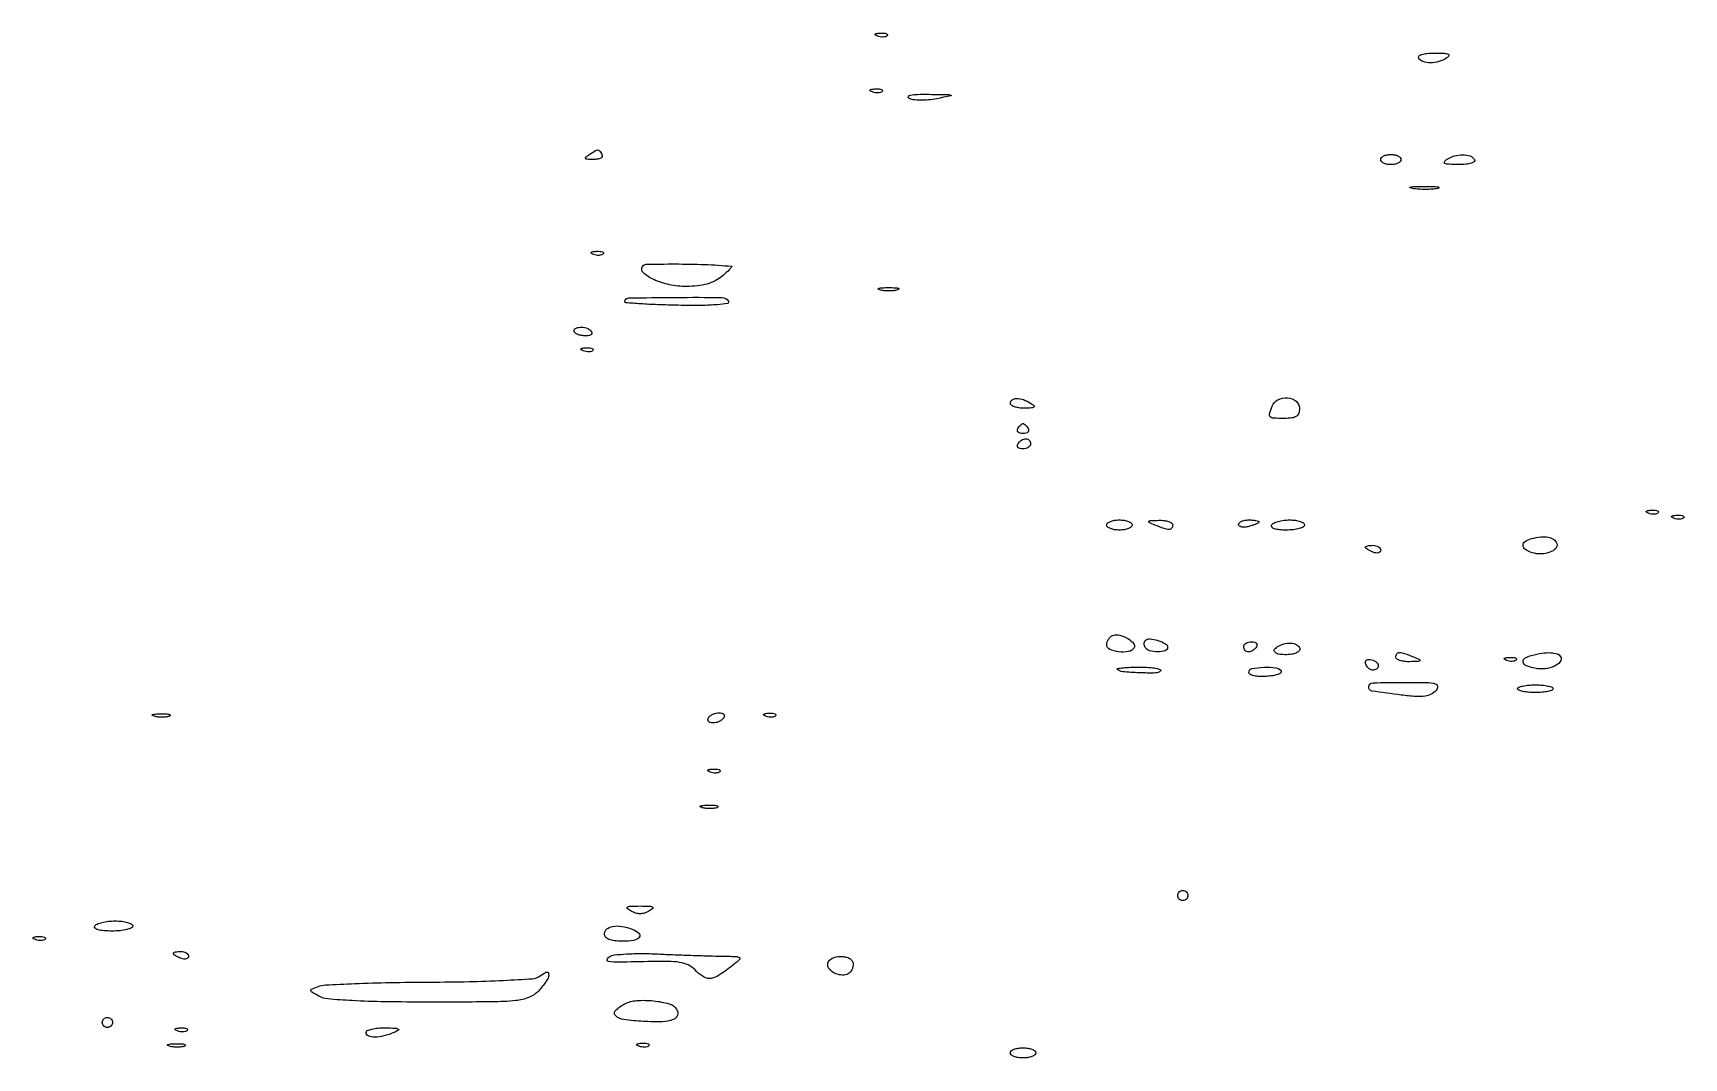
# Model space of a CAD drawing. Extents: x 0 to 1897, y 0 to 3427.
# Drawn here: x 986.3 to 1311.8, y 1966 to 2167.9 of the extents above; entities that cross this region are included whole.
import ezdxf

# ---------------------------------------------------------------- set-up
doc = ezdxf.new("R2010")
doc.units = 0
doc.header["$MEASUREMENT"] = 0

msp = doc.modelspace()

# ---------------------------------------------------------------- linework, layer by layer
for points in [[(1154.729167, 2167.395833, -0.126455), (1154.402231, 2167.202593, -0.060344), (1153.916927, 2167.123424, -0.05415), (1153.359369, 2167.160852, -0.051402), (1152.8125, 2167.316886, -0.054073), (1152.395823, 2167.538436, -0.470617), (1152.37858, 2167.720685, -0.168741), (1152.670344, 2167.862007, -0.018894), (1153.416667, 2167.921053, -0.028489), (1154.112848, 2167.910055, -0.077125), (1154.592839, 2167.799335, -0.208169), (1154.77538, 2167.614691, -0.296942)], [(1265, 2163, -0.071118), (1263.467665, 2162.294014, -0.072562), (1261.809534, 2162.052105, -0.084249), (1260.377549, 2162.295118, -0.171919), (1259.5, 2163, -0.353927), (1259.550877, 2163.399201, -0.11662), (1260.098287, 2163.721045, -0.054884), (1261.170669, 2163.926903, -0.021008), (1262.690983, 2163.984687, -0.010352), (1264.528437, 2163.93925, -0.089658), (1265.323367, 2163.757927, -0.454106), (1265.426329, 2163.442127, -0.115435)], [(1153.729167, 2156.395833, -0.126455), (1153.402231, 2156.202593, -0.060344), (1152.916927, 2156.123424, -0.05415), (1152.359369, 2156.160852, -0.051402), (1151.8125, 2156.316886, -0.054073), (1151.395823, 2156.538436, -0.470617), (1151.37858, 2156.720685, -0.168741), (1151.670344, 2156.862007, -0.018894), (1152.416667, 2156.921053, -0.028489), (1153.112848, 2156.910055, -0.077125), (1153.592839, 2156.799335, -0.208169), (1153.77538, 2156.614691, -0.296942)], [(1164.5, 2154.990128, -0.025223), (1162.858614, 2154.755276, -0.026771), (1161.234375, 2154.693279, -0.027671), (1159.840693, 2154.791986, -0.099522), (1159, 2155.074719, -0.417726), (1158.910891, 2155.414344, -0.214044), (1159.307559, 2155.694115, -0.042062), (1160.685197, 2155.844148, -0.009946), (1163, 2155.854592, -0.000699), (1166.896975, 2155.789206, -0.126834), (1167.286515, 2155.68119, -0.691223), (1167.263313, 2155.538902, -0.001745)], [(1098.5, 2144, -0.229941), (1098.538683, 2143.620381, -0.175006), (1098.266583, 2143.295345, -0.092833), (1097.660528, 2143.079473, -0.040942), (1096.809017, 2143.015313, -0.011265), (1095.59016, 2143.050865, -0.210879), (1095.255355, 2143.219823, -0.418214), (1095.283036, 2143.483883, -0.025105), (1096, 2144, -0.006588), (1097.248743, 2144.78387, -0.137706), (1097.669081, 2144.901875, -0.235263), (1097.993465, 2144.740301, -0.023248)], [(1256, 2143, -0.191087), (1255.848523, 2142.618118, -0.088204), (1255.4125, 2142.29375, -0.068025), (1254.765418, 2142.073693, -0.048028), (1254, 2142, -0.048028), (1253.234582, 2142.073693, -0.068025), (1252.5875, 2142.29375, -0.088204), (1252.151477, 2142.618118, -0.191087), (1252, 2143, -0.191087), (1252.151477, 2143.381882, -0.088204), (1252.5875, 2143.70625, -0.068025), (1253.234582, 2143.926307, -0.048028), (1254, 2144, -0.048028), (1254.765418, 2143.926307, -0.068025), (1255.4125, 2143.70625, -0.088204), (1255.848523, 2143.381882, -0.191087)], [(1270.5, 2143, -0.353927), (1270.449123, 2142.600799, -0.11662), (1269.901713, 2142.278955, -0.054884), (1268.829331, 2142.073097, -0.021008), (1267.309017, 2142.015313, -0.010352), (1265.471563, 2142.06075, -0.089658), (1264.676633, 2142.242073, -0.454106), (1264.573671, 2142.557873, -0.115435), (1265, 2143, -0.071118), (1266.532335, 2143.705986, -0.072562), (1268.190466, 2143.947895, -0.084249), (1269.622451, 2143.704882, -0.171919)], [(1263.26375, 2137.296069, -0.031163), (1262.209518, 2137.160023, -0.015827), (1260.872547, 2137.114038, -0.015659), (1259.485188, 2137.153707, -0.022548), (1258.26375, 2137.282419, -0.075924), (1257.761725, 2137.438612, -0.720633), (1257.780601, 2137.581582, -0.040183), (1258.711719, 2137.684722, -0.006817), (1260.5, 2137.713986, -0.00738), (1262.29708, 2137.692368, -0.030832), (1263.374351, 2137.596853, -0.49082), (1263.455688, 2137.450815, -0.248898)], [(1098.729167, 2124.395833, -0.126455), (1098.402231, 2124.202593, -0.060344), (1097.916927, 2124.123424, -0.05415), (1097.359369, 2124.160852, -0.051402), (1096.8125, 2124.316886, -0.054073), (1096.395823, 2124.538436, -0.470617), (1096.37858, 2124.720685, -0.168741), (1096.670344, 2124.862007, -0.018894), (1097.416667, 2124.921053, -0.028489), (1098.112848, 2124.910055, -0.077125), (1098.592839, 2124.799335, -0.208169), (1098.77538, 2124.614691, -0.296942)], [(1124, 2121.979955, -0.586068), (1124.058406, 2121.848408, -0.025929), (1123.659645, 2121.369392, -0.021647), (1123.010215, 2120.725083, -0.010891), (1122.139216, 2119.966731, -0.058033), (1120.804749, 2119.094992, -0.047495), (1119.213504, 2118.481829, -0.0414), (1117.329007, 2118.119154, -0.02685), (1115.111722, 2118, -0.051789), (1111.789299, 2118.345053, -0.055725), (1108.694084, 2119.364955, -0.07468), (1106.657846, 2120.695322, -0.364055), (1106.473879, 2121.957736, -0.256168), (1107.226235, 2122.384193, -0.003214), (1112.928265, 2122.428071, -0.009777), (1118.7833, 2122.320991, -0.013721)], [(1123.421212, 2115.127482, -0.527104), (1123.219886, 2114.672528, -0.024829), (1121.250212, 2114.406312, -0.019371), (1118.145037, 2114.2635, -0.006211), (1113.527501, 2114.287511, -0.004719), (1109.490852, 2114.396761, -0.007846), (1106.092453, 2114.574275, -0.002457), (1103.20182, 2114.785064, -0.391633), (1103, 2115.003208, -0.408892), (1103.715989, 2115.73235, -0.003029), (1112.970211, 2115.844743, -0.003489), (1122.161112, 2115.836547, -0.257834)], [(1156.75, 2117.310674, -0.039571), (1155.952734, 2117.168469, -0.024357), (1155, 2117.122029, -0.024357), (1154.047266, 2117.168469, -0.039571), (1153.25, 2117.310674, -0.161593), (1152.99086, 2117.478988, -0.542911), (1153.042187, 2117.633659, -0.052887), (1153.748017, 2117.740287, -0.011065), (1155, 2117.767997, -0.011065), (1156.251983, 2117.740287, -0.052887), (1156.957813, 2117.633659, -0.542911), (1157.00914, 2117.478988, -0.161593)], [(1096.462596, 2109.060521, -0.216944), (1096.505932, 2108.719246, -0.194874), (1096.278817, 2108.441747, -0.101175), (1095.756785, 2108.28122, -0.042988), (1095.021613, 2108.273325, -0.036752), (1094.247517, 2108.389255, -0.053275), (1093.593849, 2108.612114, -0.06752), (1093.144634, 2108.899958, -0.219973), (1093, 2109.212804, -0.308169), (1093.399217, 2109.799017, -0.105138), (1094.467863, 2109.97757, -0.085627), (1095.693505, 2109.710192, -0.159224)], [(1096.729167, 2105.395833, -0.126455), (1096.402231, 2105.202593, -0.060344), (1095.916927, 2105.123424, -0.05415), (1095.359369, 2105.160852, -0.051402), (1094.8125, 2105.316886, -0.054073), (1094.395823, 2105.538436, -0.470617), (1094.37858, 2105.720685, -0.168741), (1094.670344, 2105.862007, -0.018894), (1095.416667, 2105.921053, -0.028489), (1096.112848, 2105.910055, -0.077125), (1096.592839, 2105.799335, -0.208169), (1096.77538, 2105.614691, -0.296942)], [(1183, 2095, -0.043106), (1183.628119, 2094.512621, -0.461139), (1183.616929, 2094.228862, -0.155556), (1183.150937, 2094.054211, -0.011096), (1181.75, 2094.015313, -0.03458), (1180.696678, 2094.082357, -0.052836), (1179.807812, 2094.298248, -0.069028), (1179.19699, 2094.617555, -0.242407), (1179, 2095, -0.251537), (1179.363212, 2095.676305, -0.147327), (1180.2663, 2095.948307, -0.089354), (1181.582896, 2095.711128, -0.05437)], [(1236, 2094, -0.081208), (1235.840542, 2093.024683, -0.166173), (1235.375, 2092.416667, -0.116834), (1234.500917, 2092.092253, -0.030703), (1233, 2092, -0.010972), (1230.872675, 2092.046689, -0.188887), (1230.247786, 2092.323697, -0.270588), (1230.100267, 2092.897501, -0.022386), (1230.606989, 2094.418213, -0.189088), (1231.755108, 2095.67518, -0.134363), (1233.649441, 2096.038976, -0.148957), (1235.331506, 2095.380496, -0.229382)], [(1182.5, 2090, -0.146489), (1182.602013, 2089.620597, -0.191582), (1182.461189, 2089.29375, -0.134005), (1182.074636, 2089.072951, -0.063222), (1181.5, 2089, -0.063222), (1180.925364, 2089.072951, -0.134005), (1180.538811, 2089.29375, -0.191582), (1180.397987, 2089.620597, -0.146489), (1180.5, 2090, -0.025622), (1180.764631, 2090.382847, -0.032351), (1181.048689, 2090.70625, -0.033983), (1181.313296, 2090.937141, -0.163822), (1181.5, 2091, -0.163822), (1181.686704, 2090.937141, -0.033983), (1181.951311, 2090.70625, -0.032351), (1182.235369, 2090.382847, -0.025622)], [(1183, 2087, -0.153634), (1182.879982, 2086.618621, -0.097988), (1182.542039, 2086.29375, -0.080552), (1182.037096, 2086.074545, -0.062283), (1181.440983, 2086, -0.066118), (1180.889346, 2086.073267, -0.138808), (1180.521475, 2086.29375, -0.191142), (1180.392057, 2086.620352, -0.139169), (1180.5, 2087, -0.06081), (1180.806203, 2087.382515, -0.051032), (1181.2129, 2087.70625, -0.053229), (1181.653442, 2087.926698, -0.089642), (1182.059017, 2088, -0.105429), (1182.418051, 2087.923444, -0.099231), (1182.723586, 2087.70625, -0.096318), (1182.928382, 2087.381732, -0.092995)], [(1306.729167, 2073.395833, -0.126455), (1306.402231, 2073.202593, -0.060344), (1305.916927, 2073.123424, -0.05415), (1305.359369, 2073.160852, -0.051402), (1304.8125, 2073.316886, -0.054073), (1304.395823, 2073.538436, -0.470617), (1304.37858, 2073.720685, -0.168741), (1304.670344, 2073.862007, -0.018894), (1305.416667, 2073.921053, -0.028489), (1306.112848, 2073.910055, -0.077125), (1306.592839, 2073.799335, -0.208169), (1306.77538, 2073.614691, -0.296942)], [(1203, 2071, -0.226478), (1202.817169, 2070.617064, -0.074992), (1202.265625, 2070.29375, -0.057076), (1201.457356, 2070.073116, -0.038131), (1200.5, 2070, -0.038131), (1199.542644, 2070.073116, -0.057076), (1198.734375, 2070.29375, -0.074992), (1198.182831, 2070.617064, -0.226478), (1198, 2071, -0.226478), (1198.182831, 2071.382936, -0.074992), (1198.734375, 2071.70625, -0.057076), (1199.542644, 2071.926884, -0.038131), (1200.5, 2072, -0.038131), (1201.457356, 2071.926884, -0.057076), (1202.265625, 2071.70625, -0.074992), (1202.817169, 2071.382936, -0.226478)], [(1211, 2071, -0.163981), (1210.78941, 2070.375152, -0.234317), (1210.274268, 2070.119714, -0.087053), (1209.28872, 2070.292613, -0.014632), (1207.5, 2071, -0.009027), (1206.343561, 2071.521868, -0.485414), (1206.296589, 2071.727088, -0.215481), (1206.584787, 2071.872581, -0.004372), (1208.25, 2071.929715, -0.034583), (1209.303371, 2071.883773, -0.053373), (1210.192188, 2071.685604, -0.070412), (1210.802156, 2071.37836, -0.24567)], [(1228, 2071.616631, -0.269386), (1227.897136, 2071.439563, -0.023188), (1227.4125, 2071.192243, -0.025621), (1226.766387, 2070.938458, -0.016817), (1226, 2070.710251, -0.040966), (1225.233678, 2070.575635, -0.070464), (1224.5875, 2070.607123, -0.106581), (1224.157535, 2070.789795, -0.24384), (1224, 2071.09362, -0.206609), (1224.149557, 2071.440102, -0.082769), (1224.5875, 2071.733751, -0.063112), (1225.234359, 2071.933456, -0.043375), (1226, 2072, -0.018041), (1226.766644, 2071.972329, -0.029316), (1227.4125, 2071.887385, -0.029396), (1227.890445, 2071.766282, -0.326917)], [(1237, 2071, -0.280045), (1236.76549, 2070.614137, -0.051215), (1235.954539, 2070.29375, -0.04194), (1234.804739, 2070.07252, -0.02657), (1233.440983, 2070, -0.023007), (1232.033693, 2070.06479, -0.059005), (1231.038303, 2070.276831, -0.125298), (1230.538053, 2070.602477, -0.336396), (1230.5, 2071, -0.146547), (1230.934161, 2071.385578, -0.040338), (1231.8004, 2071.70625, -0.037109), (1232.887885, 2071.926388, -0.031397), (1234.059017, 2072, -0.032276), (1235.18562, 2071.9272, -0.049716), (1236.136086, 2071.70625, -0.064068), (1236.793368, 2071.384097, -0.251914)], [(1311.729167, 2072.395833, -0.126455), (1311.402231, 2072.202593, -0.060344), (1310.916927, 2072.123424, -0.05415), (1310.359369, 2072.160852, -0.051402), (1309.8125, 2072.316886, -0.054073), (1309.395823, 2072.538436, -0.470617), (1309.37858, 2072.720685, -0.168741), (1309.670344, 2072.862007, -0.018894), (1310.416667, 2072.921053, -0.028489), (1311.112848, 2072.910055, -0.077125), (1311.592839, 2072.799335, -0.208169), (1311.77538, 2072.614691, -0.296942)], [(1252, 2066.031385, -0.184534), (1251.877514, 2065.710807, -0.147206), (1251.559375, 2065.516384, -0.100118), (1251.074366, 2065.488865, -0.055937), (1250.5, 2065.638374, -0.02136), (1249.925442, 2065.887494, -0.030395), (1249.440625, 2066.160341, -0.030693), (1249.087111, 2066.420671, -0.222225), (1249, 2066.606989, -0.289661), (1249.096084, 2066.758929, -0.046727), (1249.440625, 2066.884553, -0.039339), (1249.925176, 2066.971531, -0.024748), (1250.5, 2067, -0.062722), (1251.073532, 2066.92777, -0.08088), (1251.559375, 2066.715469, -0.098158), (1251.884506, 2066.400789, -0.152681)], [(1286.709398, 2067.373207, -0.272398), (1286.501034, 2066.398085, -0.117506), (1285.3589, 2065.625977, -0.084937), (1283.625124, 2065.29066, -0.082413), (1281.859123, 2065.544713, -0.068261), (1280.520578, 2066.18084, -0.242482), (1280.066943, 2066.982279, -0.266068), (1280.47092, 2067.756729, -0.077334), (1281.75, 2068.321113, -0.040197), (1283.549602, 2068.65014, -0.072462), (1285.044604, 2068.584041, -0.100093), (1286.121174, 2068.143553, -0.166905)], [(1203.3763, 2046.799849, -0.21454), (1202.302708, 2046.073925, -0.071649), (1200.362776, 2046.017994, -0.076825), (1198.591656, 2046.503551, -0.295657), (1198, 2047.416667, -0.081125), (1198.093637, 2047.989986, -0.068229), (1198.367188, 2048.542064, -0.069626), (1198.772222, 2048.989853, -0.092422), (1199.25, 2049.258446, -0.148352), (1200.564633, 2049.302194, -0.069125), (1202.151448, 2048.632569, -0.080565), (1203.3079, 2047.662186, -0.327359)], [(1210, 2046.883369, -0.33148), (1209.519978, 2046.23887, -0.071444), (1208.055692, 2046.020825, -0.064519), (1206.456189, 2046.219672, -0.193533), (1205.586203, 2046.86052, -0.0681), (1205.422641, 2047.229171, -0.070314), (1205.366497, 2047.62416, -0.077394), (1205.422279, 2047.984275, -0.119879), (1205.585091, 2048.251758, -0.22408), (1206.47499, 2048.571081, -0.051094), (1208.086666, 2048.246966, -0.051468), (1209.569673, 2047.614004, -0.272604)], [(1227.5, 2047, -0.06081), (1227.193797, 2046.617485, -0.051032), (1226.7871, 2046.29375, -0.053229), (1226.346558, 2046.073302, -0.089642), (1225.940983, 2046, -0.105429), (1225.581949, 2046.076556, -0.099231), (1225.276414, 2046.29375, -0.096318), (1225.071618, 2046.618268, -0.092995), (1225, 2047, -0.153634), (1225.120018, 2047.381379, -0.097988), (1225.457961, 2047.70625, -0.080552), (1225.962904, 2047.925455, -0.062283), (1226.559017, 2048, -0.066118), (1227.110654, 2047.926733, -0.138808), (1227.478525, 2047.70625, -0.191142), (1227.607943, 2047.379648, -0.139169)], [(1236.056485, 2046.5, -0.216781), (1235.857091, 2046.113302, -0.069796), (1235.286316, 2045.780101, -0.054788), (1234.465893, 2045.54457, -0.037904), (1233.503663, 2045.453534, -0.043347), (1231.862073, 2045.56547, -0.210995), (1231.095713, 2046.057345, -0.379494), (1231.18711, 2046.700712, -0.078373), (1232.25, 2047.349228, -0.067269), (1233.588345, 2047.701081, -0.085773), (1234.860748, 2047.639475, -0.119496), (1235.748426, 2047.20258, -0.235378)], [(1251.425158, 2042.878903, -0.209036), (1250.801327, 2042.447445, -0.160177), (1249.969556, 2042.551715, -0.13568), (1249.262587, 2043.161933, -0.148325), (1249, 2044.027632, -0.197116), (1249.122304, 2044.325812, -0.143728), (1249.438938, 2044.5016, -0.094863), (1249.921921, 2044.517132, -0.052397), (1250.494256, 2044.36383, -0.065363), (1251.023704, 2044.076686, -0.09613), (1251.38409, 2043.691106, -0.122565), (1251.521435, 2043.271104, -0.157716)], [(1258.5, 2045, -0.009027), (1259.656439, 2044.478132, -0.485414), (1259.703411, 2044.272912, -0.215481), (1259.415213, 2044.127419, -0.004372), (1257.75, 2044.070285, -0.034583), (1256.696629, 2044.116227, -0.053373), (1255.807812, 2044.314396, -0.070412), (1255.197844, 2044.62164, -0.24567), (1255, 2045, -0.163981), (1255.21059, 2045.624848, -0.234317), (1255.725732, 2045.880286, -0.087053), (1256.71128, 2045.707387, -0.014632)], [(1278.729167, 2044.395833, -0.126455), (1278.402231, 2044.202593, -0.060344), (1277.916927, 2044.123424, -0.05415), (1277.359369, 2044.160852, -0.051402), (1276.8125, 2044.316886, -0.054073), (1276.395823, 2044.538436, -0.470617), (1276.37858, 2044.720685, -0.168741), (1276.670344, 2044.862007, -0.018894), (1277.416667, 2044.921053, -0.028489), (1278.112848, 2044.910055, -0.077125), (1278.592839, 2044.799335, -0.208169), (1278.77538, 2044.614691, -0.296942)], [(1287.462015, 2045.06146, -0.312796), (1287.410317, 2044.082001, -0.12233), (1286.2912, 2043.19846, -0.080262), (1284.410677, 2042.688778, -0.073476), (1282.404666, 2042.773473, -0.049047), (1280.720104, 2043.270484, -0.23767), (1280.082868, 2043.998209, -0.33246), (1280.386519, 2044.738162, -0.071081), (1281.75, 2045.310674, -0.024377), (1283.858495, 2045.753182, -0.050474), (1285.536567, 2045.849373, -0.07075), (1286.758299, 2045.620907, -0.174512)], [(1208.61303, 2042.279696, -0.194569), (1207.588199, 2041.845122, -0.013366), (1204.376019, 2041.877263, -0.014137), (1201.181133, 2042.085253, -0.171694), (1200.083333, 2042.593191, -0.621628), (1200.135607, 2042.75363, -0.012909), (1201.208854, 2042.8805, -0.015052), (1202.674562, 2042.971116, -0.007911), (1204.5, 2043, -0.014028), (1206.305633, 2042.94933, -0.029323), (1207.701952, 2042.788411, -0.046346), (1208.553043, 2042.55653, -0.545515)], [(1232.376371, 2042.200036, -0.394233), (1232.311707, 2041.87685, -0.07137), (1231.7164, 2041.567098, -0.04464), (1230.718575, 2041.31438, -0.022901), (1229.435388, 2041.16871, -0.028339), (1228.118918, 2041.154778, -0.045708), (1227.009145, 2041.308263, -0.058926), (1226.23533, 2041.587661, -0.283926), (1226, 2041.968674, -0.357403), (1226.605158, 2042.707137, -0.0404), (1228.914891, 2042.97867, -0.039902), (1231.325845, 2042.873743, -0.227289)], [(1262.924861, 2038.409463, -0.101771), (1261.98247, 2037.654797, -0.085221), (1260.757437, 2037.272688, -0.050555), (1258.960279, 2037.216421, -0.012849), (1256.052416, 2037.494741, -0.008356), (1250.272747, 2038.296443, -0.411901), (1249.647915, 2039.144821, -0.362766), (1250.50029, 2039.904795, -0.008037), (1256.422445, 2040, -0.004237), (1261.059535, 2039.960706, -0.055795), (1262.758186, 2039.741355, -0.329219), (1263.191317, 2039.221675, -0.190104)], [(1286, 2038.75, -0.314762), (1285.796162, 2038.458283, -0.034996), (1284.971875, 2038.220313, -0.032598), (1283.841518, 2038.054191, -0.020189), (1282.5, 2038, -0.020189), (1281.158482, 2038.054191, -0.032598), (1280.028125, 2038.220313, -0.034996), (1279.203838, 2038.458283, -0.314762), (1279, 2038.75, -0.314762), (1279.203838, 2039.041717, -0.034996), (1280.028125, 2039.279687, -0.032598), (1281.158482, 2039.445809, -0.020189), (1282.5, 2039.5, -0.020189), (1283.841518, 2039.445809, -0.032598), (1284.971875, 2039.279687, -0.034996), (1285.796162, 2039.041717, -0.314762)], [(1013.269032, 2033.344063, -0.06278), (1012.671085, 2033.185595, -0.030339), (1011.880008, 2033.127736, -0.029507), (1011.036634, 2033.167106, -0.037336), (1010.269032, 2033.307009, -0.087174), (1009.883358, 2033.48334, -0.597527), (1009.900903, 2033.643467, -0.080377), (1010.431793, 2033.764444, -0.012823), (1011.5, 2033.805051, -0.014395), (1012.580113, 2033.787295, -0.052471), (1013.257153, 2033.684921, -0.333666), (1013.386009, 2033.52287, -0.31318)], [(1122.5, 2033, -0.091204), (1122.153536, 2032.617096, -0.053126), (1121.622888, 2032.29375, -0.050746), (1121.00158, 2032.074178, -0.059645), (1120.381966, 2032, -0.069308), (1119.853366, 2032.073627, -0.14379), (1119.504138, 2032.29375, -0.190139), (1119.386134, 2032.620091, -0.131946), (1119.5, 2033, -0.091204), (1119.846464, 2033.382904, -0.053126), (1120.377112, 2033.70625, -0.050746), (1120.99842, 2033.925822, -0.059645), (1121.618034, 2034, -0.069308), (1122.146634, 2033.926373, -0.14379), (1122.495862, 2033.70625, -0.190139), (1122.613866, 2033.379909, -0.131946)], [(1132.729167, 2033.395833, -0.126455), (1132.402231, 2033.202593, -0.060344), (1131.916927, 2033.123424, -0.05415), (1131.359369, 2033.160852, -0.051402), (1130.8125, 2033.316886, -0.054073), (1130.395823, 2033.538436, -0.470617), (1130.37858, 2033.720685, -0.168741), (1130.670344, 2033.862007, -0.018894), (1131.416667, 2033.921053, -0.028489), (1132.112848, 2033.910055, -0.077125), (1132.592839, 2033.799335, -0.208169), (1132.77538, 2033.614691, -0.296942)], [(1121.729167, 2022.395833, -0.126455), (1121.402231, 2022.202593, -0.060344), (1120.916927, 2022.123424, -0.05415), (1120.359369, 2022.160852, -0.051402), (1119.8125, 2022.316886, -0.054073), (1119.395823, 2022.538436, -0.470617), (1119.37858, 2022.720685, -0.168741), (1119.670344, 2022.862007, -0.018894), (1120.416667, 2022.921053, -0.028489), (1121.112848, 2022.910055, -0.077125), (1121.592839, 2022.799335, -0.208169), (1121.77538, 2022.614691, -0.296942)], [(1121.269032, 2015.344063, -0.06278), (1120.671085, 2015.185595, -0.030339), (1119.880008, 2015.127736, -0.029507), (1119.036634, 2015.167106, -0.037336), (1118.269032, 2015.307009, -0.087174), (1117.883358, 2015.48334, -0.597527), (1117.900903, 2015.643467, -0.080377), (1118.431793, 2015.764444, -0.012823), (1119.5, 2015.805051, -0.014395), (1120.580113, 2015.787295, -0.052471), (1121.257153, 2015.684921, -0.333666), (1121.386009, 2015.52287, -0.31318)], [(1214, 1998, -0.099038), (1213.923658, 1997.618362, -0.097945), (1213.70625, 1997.29375, -0.097945), (1213.381638, 1997.076342, -0.099038), (1213, 1997, -0.099038), (1212.618362, 1997.076342, -0.097945), (1212.29375, 1997.29375, -0.097945), (1212.076342, 1997.618362, -0.099038), (1212, 1998, -0.099038), (1212.076342, 1998.381638, -0.097945), (1212.29375, 1998.70625, -0.097945), (1212.618362, 1998.923658, -0.099038), (1213, 1999, -0.099038), (1213.381638, 1998.923658, -0.097945), (1213.70625, 1998.70625, -0.097945), (1213.923658, 1998.381638, -0.099038)], [(1107.75, 1994.919901, -0.056781), (1106.866815, 1994.531862, -0.075275), (1106, 1994.40062, -0.075275), (1105.133185, 1994.531862, -0.056781), (1104.25, 1994.919901, -0.041508), (1103.494471, 1995.448383, -0.520875), (1103.518836, 1995.741377, -0.125099), (1104.112918, 1995.911248, -0.007401), (1106, 1995.939183, -0.007401), (1107.887082, 1995.911248, -0.125099), (1108.481164, 1995.741377, -0.520875), (1108.505529, 1995.448383, -0.041508)], [(1006, 1992, -0.297764), (1005.746916, 1991.612706, -0.042932), (1004.807664, 1991.29375, -0.03716), (1003.496569, 1991.072375, -0.02325), (1001.940983, 1991, -0.019531), (1000.311372, 1991.063682, -0.051222), (999.16126, 1991.273526, -0.106919), (998.562569, 1991.597376, -0.369423), (998.5, 1992, -0.159713), (998.95866, 1992.386693, -0.035556), (999.947275, 1992.70625, -0.033489), (1001.196361, 1992.926586, -0.026918), (1002.559017, 1993, -0.027497), (1003.877484, 1992.927436, -0.043243), (1004.989211, 1992.70625, -0.053437), (1005.770364, 1992.385522, -0.275259)], [(1104.418213, 1991.393011, -0.082455), (1105.776173, 1990.595632, -0.408433), (1105.856052, 1989.797912, -0.188217), (1104.769778, 1989.171609, -0.037749), (1102.5, 1989, -0.025511), (1100.895967, 1989.081893, -0.075863), (1099.833333, 1989.357143, -0.129352), (1099.226074, 1989.830552, -0.164293), (1099, 1990.5, -0.235277), (1099.454694, 1991.412804, -0.121378), (1100.656449, 1991.927886, -0.081117), (1102.425194, 1991.930481, -0.051544)], [(988.729167, 1989.395833, -0.126455), (988.402231, 1989.202593, -0.060344), (987.916927, 1989.123424, -0.05415), (987.359369, 1989.160852, -0.051402), (986.8125, 1989.316886, -0.054073), (986.395823, 1989.538436, -0.470617), (986.37858, 1989.720685, -0.168741), (986.670344, 1989.862007, -0.018894), (987.416667, 1989.921053, -0.028489), (988.112848, 1989.910055, -0.077125), (988.592839, 1989.799335, -0.208169), (988.77538, 1989.614691, -0.296942)], [(1017, 1986.031385, -0.184534), (1016.877514, 1985.710807, -0.147206), (1016.559375, 1985.516384, -0.100118), (1016.074366, 1985.488865, -0.055937), (1015.5, 1985.638374, -0.02136), (1014.925442, 1985.887494, -0.030395), (1014.440625, 1986.160341, -0.030693), (1014.087111, 1986.420671, -0.222225), (1014, 1986.606989, -0.289661), (1014.096084, 1986.758929, -0.046727), (1014.440625, 1986.884553, -0.039339), (1014.925176, 1986.971531, -0.024748), (1015.5, 1987, -0.062722), (1016.073532, 1986.92777, -0.08088), (1016.559375, 1986.715469, -0.098158), (1016.884506, 1986.400789, -0.152681)], [(1122, 1986.060175, -0.004424), (1124.891432, 1985.999089, -0.137885), (1125.567831, 1985.786876, -0.482017), (1125.605149, 1985.392832, -0.024906), (1124.5, 1984.429191, -0.017674), (1121.68377, 1982.367382, -0.103465), (1119.996294, 1981.672916, -0.17662), (1118.627841, 1981.901366, -0.07658), (1117.157712, 1983.061091, 0.071163), (1115.83244, 1984.129911, 0.080234), (1114.312398, 1984.730833, 0.048578), (1112.122963, 1984.993214, 0.010888), (1108.359845, 1984.994781, -0.001583), (1101.801695, 1984.875465, -0.032047), (1099.814195, 1984.973025, -0.448197), (1099.537652, 1985.364539, -0.197254), (1099.95307, 1985.949834, -0.114918), (1100.93217, 1986.290911, -0.012337), (1103.343086, 1986.488336, -0.014657), (1106.265241, 1986.569363, -0.011301), (1109.45307, 1986.49223, 0.001667), (1112.863818, 1986.34391, 0.001426), (1116.458089, 1986.209879, 0.001436), (1119.725878, 1986.106748, 0.0041)], [(1148, 1984.559017, -0.105871), (1147.745108, 1983.36872, -0.158361), (1147.036835, 1982.586812, -0.142552), (1145.940547, 1982.32148, -0.080341), (1144.590242, 1982.603744, -0.123502), (1143.313165, 1983.500443, -0.248588), (1143.045518, 1984.666777, -0.223085), (1143.868832, 1985.642847, -0.108196), (1145.5, 1986, -0.047734), (1146.521252, 1985.90228, -0.083213), (1147.316268, 1985.605902, -0.111514), (1147.818168, 1985.143008, -0.15208)], [(1088, 1982.188561, -0.129896), (1087.883446, 1981.747488, -0.020064), (1087.401057, 1980.972593, -0.021241), (1086.741739, 1980.085974, -0.017036), (1085.961045, 1979.188561, -0.11323), (1084.103604, 1977.930668, -0.06726), (1081.491964, 1977.304125, -0.023382), (1076.7721, 1977.047197, -0.001907), (1064.395303, 1977, -0.003968), (1055.722673, 1977.068831, -0.009356), (1049.258233, 1977.292493, -0.008543), (1044.478096, 1977.629489, -0.101327), (1042.706563, 1978.157043, -0.008042), (1041.308129, 1978.93465, -0.242607), (1041.097251, 1979.262772, -0.321454), (1041.271303, 1979.561992, -0.012363), (1042.522304, 1980.086758, -0.080761), (1043.973326, 1980.397983, -0.00277), (1049.794052, 1980.657602, -0.005134), (1056.693533, 1980.856118, -0.003554), (1064.5, 1980.945028, 0.004457), (1072.29714, 1981.047903, 0.006731), (1079.083506, 1981.289381, 0.003254), (1084.807484, 1981.607603, 0.128624), (1086, 1982, -0.007079), (1087.228797, 1982.769671, -0.113336), (1087.69151, 1982.922861, -0.36639), (1087.92529, 1982.760024, -0.065091)], [(1113.208359, 1975.603725, -0.223427), (1113.374123, 1974.409375, -0.233607), (1112.557532, 1973.551431, -0.082214), (1110.374385, 1973.138252, -0.019181), (1106.634246, 1973.195747, -0.020575), (1102.780126, 1973.562505, -0.157992), (1101.165483, 1974.341297, -0.430541), (1101.170779, 1975.375413, -0.070328), (1103.005829, 1976.663821, -0.101655), (1105.354671, 1977.311614, -0.042531), (1108.652492, 1977.250522, -0.040925), (1111.745767, 1976.670566, -0.183549)], [(1002, 1973, -0.099038), (1001.923658, 1972.618362, -0.097945), (1001.70625, 1972.29375, -0.097945), (1001.381638, 1972.076342, -0.099038), (1001, 1972, -0.099038), (1000.618362, 1972.076342, -0.097945), (1000.29375, 1972.29375, -0.097945), (1000.076342, 1972.618362, -0.099038), (1000, 1973, -0.099038), (1000.076342, 1973.381638, -0.097945), (1000.29375, 1973.70625, -0.097945), (1000.618362, 1973.923658, -0.099038), (1001, 1974, -0.099038), (1001.381638, 1973.923658, -0.097945), (1001.70625, 1973.70625, -0.097945), (1001.923658, 1973.381638, -0.099038)], [(1016.729167, 1971.395833, -0.126455), (1016.402231, 1971.202593, -0.060344), (1015.916927, 1971.123424, -0.05415), (1015.359369, 1971.160852, -0.051402), (1014.8125, 1971.316886, -0.054073), (1014.395823, 1971.538436, -0.470617), (1014.37858, 1971.720685, -0.168741), (1014.670344, 1971.862007, -0.018894), (1015.416667, 1971.921053, -0.028489), (1016.112848, 1971.910055, -0.077125), (1016.592839, 1971.799335, -0.208169), (1016.77538, 1971.614691, -0.296942)], [(1057.5, 1971, -0.039972), (1055.509415, 1970.327159, -0.061591), (1053.707916, 1970.104402, -0.093165), (1052.450657, 1970.340718, -0.30912), (1052, 1971, -0.291226), (1052.24296, 1971.381755, -0.048593), (1053.101562, 1971.685604, -0.040272), (1054.312913, 1971.884228, -0.025196), (1055.75, 1971.929715, -0.0061), (1057.745963, 1971.867938, -0.111763), (1058.354714, 1971.702248, -0.581805), (1058.362095, 1971.444099, -0.034928)], [(1016.269032, 1968.344063, -0.06278), (1015.671085, 1968.185595, -0.030339), (1014.880008, 1968.127736, -0.029507), (1014.036634, 1968.167106, -0.037336), (1013.269032, 1968.307009, -0.087174), (1012.883358, 1968.48334, -0.597527), (1012.900903, 1968.643467, -0.080377), (1013.431793, 1968.764444, -0.012823), (1014.5, 1968.805051, -0.014395), (1015.580113, 1968.787295, -0.052471), (1016.257153, 1968.684921, -0.333666), (1016.386009, 1968.52287, -0.31318)], [(1107.729167, 1968.395833, -0.126455), (1107.402231, 1968.202593, -0.060344), (1106.916927, 1968.123424, -0.05415), (1106.359369, 1968.160852, -0.051402), (1105.8125, 1968.316886, -0.054073), (1105.395823, 1968.538436, -0.470617), (1105.37858, 1968.720685, -0.168741), (1105.670344, 1968.862007, -0.018894), (1106.416667, 1968.921053, -0.028489), (1107.112848, 1968.910055, -0.077125), (1107.592839, 1968.799335, -0.208169), (1107.77538, 1968.614691, -0.296942)], [(1184, 1967, -0.226478), (1183.817169, 1966.617064, -0.074992), (1183.265625, 1966.29375, -0.057076), (1182.457356, 1966.073116, -0.038131), (1181.5, 1966, -0.038131), (1180.542644, 1966.073116, -0.057076), (1179.734375, 1966.29375, -0.074992), (1179.182831, 1966.617064, -0.226478), (1179, 1967, -0.226478), (1179.182831, 1967.382936, -0.074992), (1179.734375, 1967.70625, -0.057076), (1180.542644, 1967.926884, -0.038131), (1181.5, 1968, -0.038131), (1182.457356, 1967.926884, -0.057076), (1183.265625, 1967.70625, -0.074992), (1183.817169, 1967.382936, -0.226478)]]:
    msp.add_lwpolyline(points, format="xyb", close=True)

doc.saveas('drawing.dxf')
